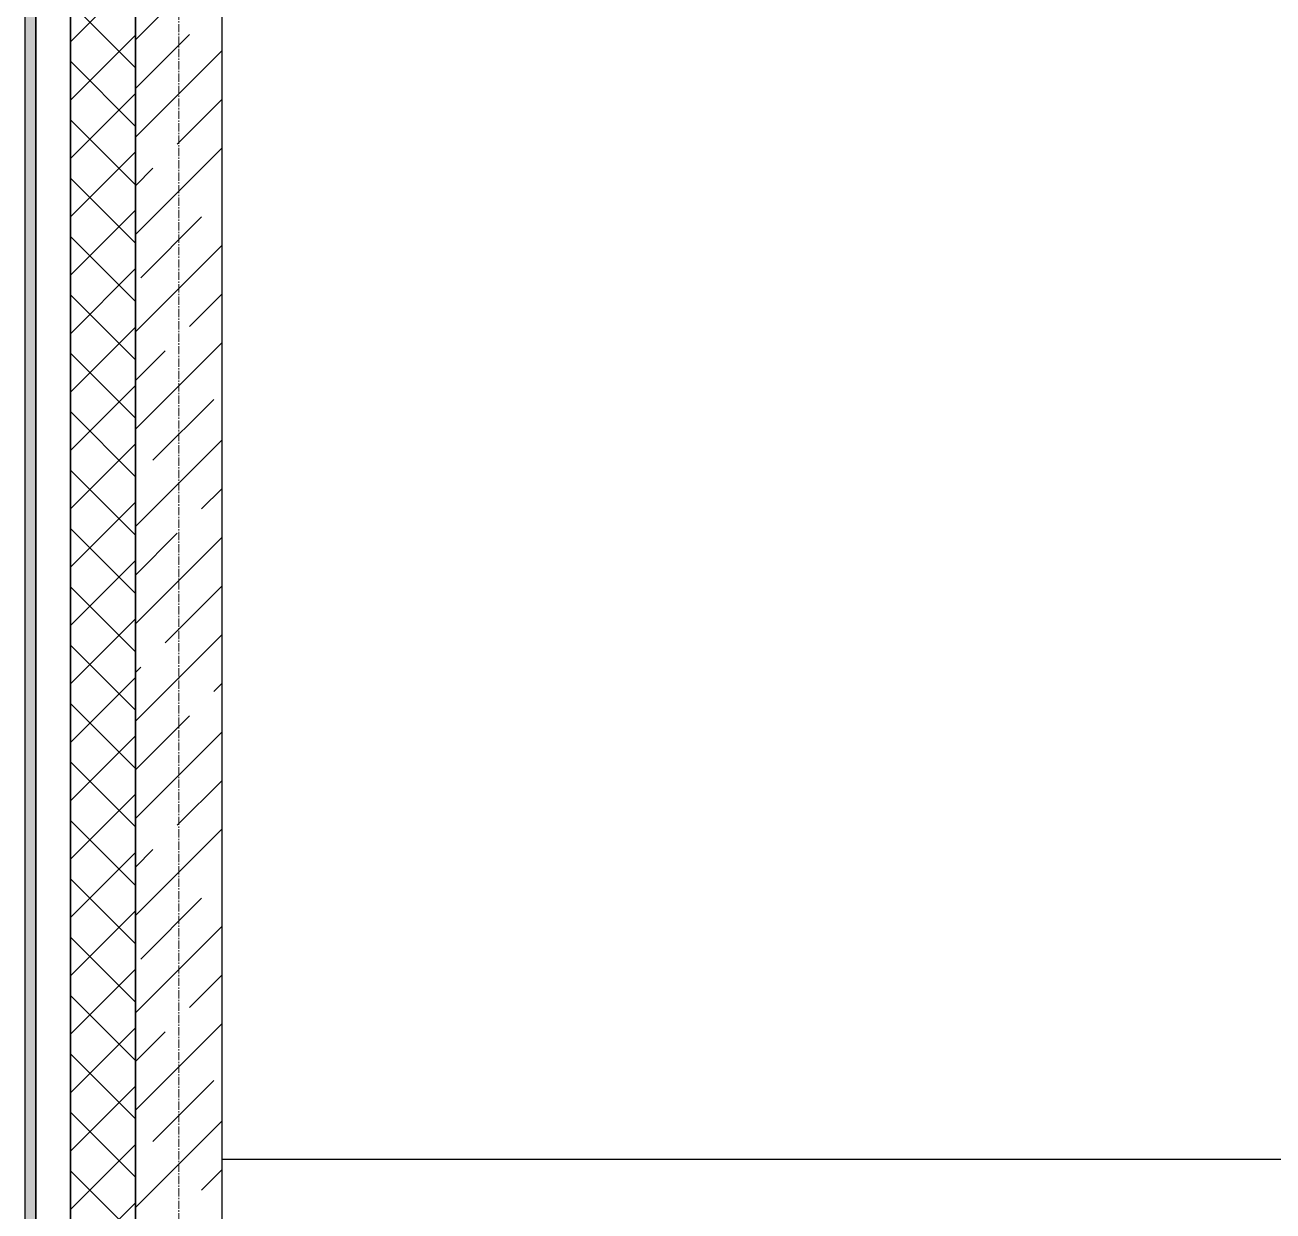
# Model space of a CAD drawing. Header units: millimetres. Extents: x 538266 to 1167394, y 114608 to 637157.
# Drawn here: x 1046079 to 1048960, y 587850 to 590586 of the extents above; entities that cross this region are included whole.
import ezdxf

# ---------------------------------------------------------------- set-up
doc = ezdxf.new("R2010")
doc.units = ezdxf.units.MM
doc.linetypes.add('CENTER2', pattern=[28.575, 19.05, -3.175, 3.175, -3.175])
doc.linetypes.add('DASHED', pattern=[19.05, 12.7, -6.35])
for name, color, linetype, lineweight in [('0) шт стен 3 эт', 150, 'Continuous', 60), ('АР_Стены ЖБ', 7, 'Continuous', 35), ('АР_Тонкая', 254, 'Continuous', 5), ('АР_Утеплитель', 31, 'Continuous', 0), ('АР_Штриховка', 8, 'Continuous', 0)]:
    doc.layers.add(name, color=color, linetype=linetype, lineweight=lineweight)
doc.layers.add('АР_Делит', color=120, linetype='Continuous', lineweight=0, plot=False)
doc.layers.add('РД_Оси_100', color=7, linetype='Continuous', lineweight=0, true_color=0x525252)

# ---------------------------------------------------------------- blocks, each defined once
blk = doc.blocks.new('СОШ_2200_АР_ОСИ_М100_28.05.24')
at = {"layer": 'АР_Делит', "color": 251, "linetype": 'DASHED', "true_color": 0x636466}
blk.add_lwpolyline([(-355, 13145), (-355, 100855), (37145, 100855), (37145, 129155), (72745, 129155), (72745, 135155), (114955, 135155), (114955, -355)], dxfattribs=at)
at = {"layer": 'РД_Оси_100', "color": 251, "linetype": 'CENTER2', "true_color": 0x636466}
blk.add_line((0, -6155), (0, 139938.679), dxfattribs=at)
blk = doc.blocks.new('3_этаж1')
at = {"layer": 'АР_Штриховка', "linetype": 'Continuous', "lineweight": 25, "true_color": 0x000000}
h = blk.add_hatch(dxfattribs=at)
h.set_pattern_fill('_U', color=18, style=0, pattern_type=0)
h.set_pattern_definition([(2e-15, (480135.3971, 374055.4927), (-3e-16, 1), [])])
h.paths.add_polyline_path([(684028.6, 587568.7), (684053.6, 587568.7), (684053.6, 597598.7), (684028.6, 597623.7)], flags=0)
h = blk.add_hatch(dxfattribs=at)
h.set_pattern_fill('ANSI37', color=18, scale=30, style=0)
h.set_pattern_definition([(45, (480135.4, 374055.49), (-67.35192, 67.35192), []), (135, (480135.4, 374055.49), (-67.35192, -67.35192), [])])
h.paths.add_polyline_path([(684133.6, 587568.7), (684283.6, 587568.7), (684283.6, 597368.7), (684133.6, 597518.7)], flags=0)
at = {"layer": 'АР_Делит', "color": 18, "lineweight": 25, "true_color": 0x000000}
for p, q in [((684483.6, 587968.7), (684483.6, 597368.7)), ((684483.6, 587968.7), (684483.6, 597368.7)), ((688483.6, 587968.7), (684483.6, 587968.7)), ((688483.6, 587968.7), (684483.6, 587968.7))]:
    blk.add_line(p, q, dxfattribs=at)
at = {"layer": 'АР_Стены ЖБ', "color": 18, "linetype": 'Continuous', "lineweight": 25, "true_color": 0x000000}
for p, q in [((684283.6, 597368.7), (684283.6, 587568.7)), ((684483.6, 587768.7), (684483.6, 597168.7))]:
    blk.add_line(p, q, dxfattribs=at)
at = {"layer": 'АР_Тонкая', "color": 18, "linetype": 'Continuous', "lineweight": 25, "true_color": 0x000000}
for p, q in [((684028.6, 597623.7), (684028.6, 587568.7)), ((684053.6, 597598.7), (684053.6, 587568.7)), ((684053.6, 587568.7), (684053.6, 597598.7)), ((684133.6, 587568.7), (684133.6, 597518.7))]:
    blk.add_line(p, q, dxfattribs=at)
at = {"layer": 'АР_Утеплитель', "color": 18, "linetype": 'Continuous', "lineweight": 25, "true_color": 0x000000}
for p, q in [((684133.6, 597518.7), (684133.6, 587568.7)), ((684283.6, 587568.7), (684283.6, 597368.7))]:
    blk.add_line(p, q, dxfattribs=at)
at = {"layer": 'АР_Штриховка', "color": 18, "linetype": 'Continuous', "lineweight": 25, "true_color": 0x000000}
for p, q in [((684283.6, 590551.5), (684483.6, 590751.5)), ((684283.6, 590439.3), (684408.2, 590563.9)), ((684283.6, 590327), (684483.6, 590527)), ((684380.1, 590311.3), (684483.6, 590414.8)), ((684283.6, 590102.5), (684483.6, 590302.5)), ((684283.6, 590214.8), (684324, 590255.2)), ((684295.9, 590002.6), (684436.2, 590142.9)), ((684283.6, 589878), (684483.6, 590078)), ((684408.2, 589890.3), (684483.6, 589965.7)), ((684283.6, 589653.5), (684483.6, 589853.5)), ((684283.6, 589765.7), (684352, 589834.2)), ((684324, 589581.6), (684464.3, 589722)), ((684283.6, 589429), (684483.6, 589629)), ((684436.2, 589469.4), (684483.6, 589516.7)), ((684283.6, 589316.7), (684380.1, 589413.3)), ((684283.6, 589204.5), (684483.6, 589404.5)), ((684352, 589160.7), (684483.6, 589292.2)), ((684283.6, 588980), (684483.6, 589180)), ((684283.6, 589092.2), (684295.9, 589104.6)), ((684464.3, 589048.4), (684483.6, 589067.7)), ((684283.6, 588867.7), (684408.2, 588992.3)), ((684283.6, 588755.5), (684483.6, 588955.5)), ((684380.1, 588739.7), (684483.6, 588843.2)), ((684283.6, 588531), (684483.6, 588731)), ((684283.6, 588643.2), (684324, 588683.6)), ((684295.9, 588431), (684436.2, 588571.4)), ((684283.6, 588306.5), (684483.6, 588506.5)), ((684408.2, 588318.8), (684483.6, 588394.2)), ((684283.6, 588082), (684483.6, 588282)), ((684283.6, 588194.2), (684352, 588262.7)), ((684324, 588010.1), (684464.3, 588150.4)), ((684283.6, 587857.4), (684483.6, 588057.4)), ((684436.2, 587897.8), (684483.6, 587945.2))]:
    blk.add_line(p, q, dxfattribs=at)

msp = doc.modelspace()

# ---------------------------------------------------------------- block references
at = {"layer": '0) шт стен 3 эт', "color": 5, "lineweight": 25}
msp.add_blockref('3_этаж1', (362050, 0), dxfattribs=at)
at = {"layer": 'РД_Оси_100', "lineweight": 25}
msp.add_blockref('СОШ_2200_АР_ОСИ_М100_28.05.24', (1046433.6, 496768.7), dxfattribs=at)

doc.saveas('drawing.dxf')
